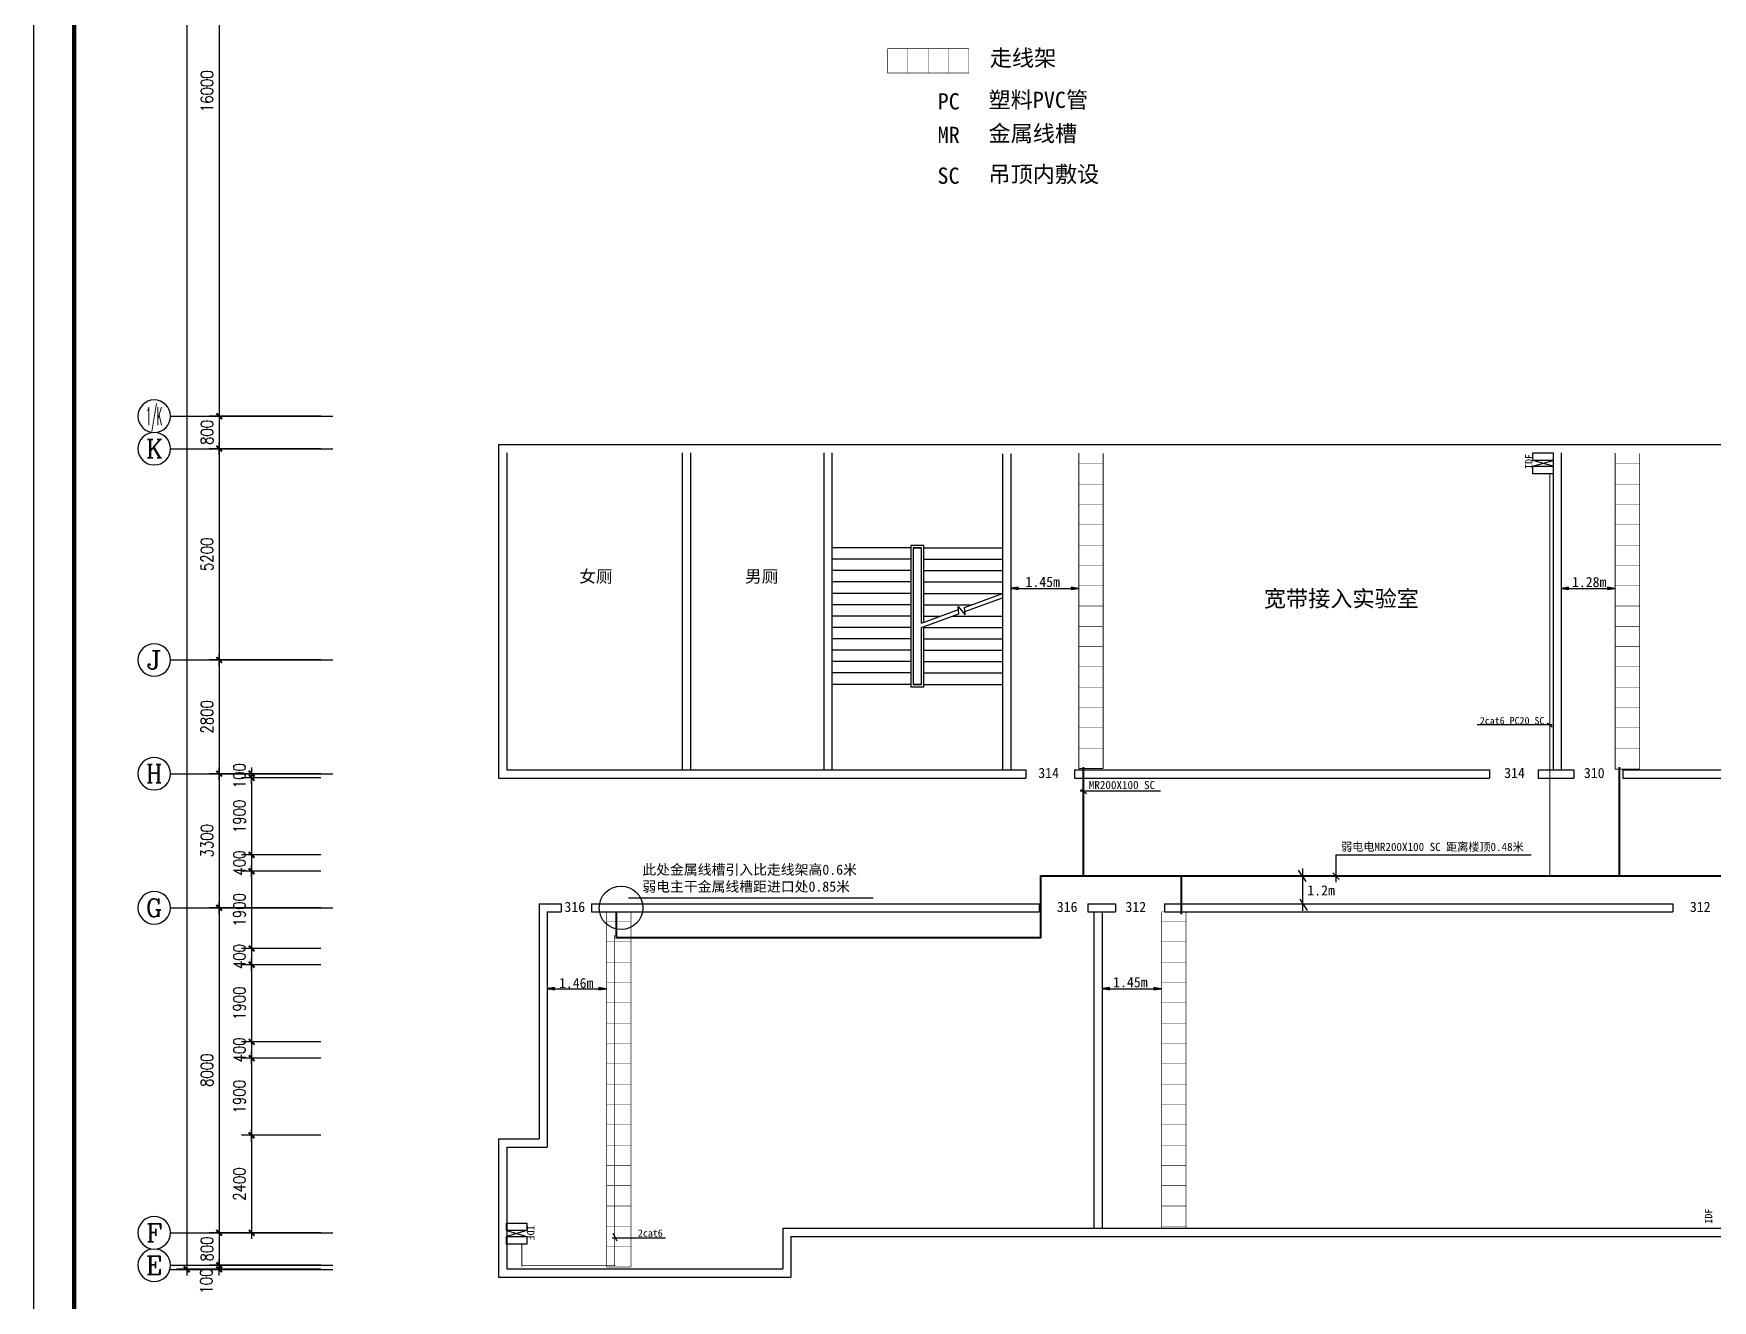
# Model space of a CAD drawing. Extents: x 582436 to 3945069, y 94128 to 248738.
# Drawn here: x 3860969 to 3902314, y 168515 to 199699 of the extents above; entities that cross this region are included whole.
import ezdxf
from ezdxf.enums import TextEntityAlignment as Align

# ---------------------------------------------------------------- set-up
doc = ezdxf.new("R2010")
doc.units = 0
doc.header["$LTSCALE"] = 1000
doc.header["$MEASUREMENT"] = 0
doc.layers.get('0').update_dxf_attribs({"linetype": 'CONTINUOUS'})
doc.layers.get('Defpoints').update_dxf_attribs({"linetype": 'CONTINUOUS'})
for name, color, linetype in [('AXIS', 3, 'CONTINUOUS'), ('AXIS_TEXT', 7, 'CONTINUOUS'), ('DET4', 4, 'CONTINUOUS'), ('PUB_TITLE', 4, 'CONTINUOUS'), ('STAIR', 40, 'CONTINUOUS'), ('xxg', 6, 'CONTINUOUS'), ('文字', 40, 'CONTINUOUS')]:
    doc.layers.add(name, color=color, linetype=linetype)
doc.styles.add('-宋体', font='simsun.ttc', dxfattribs={"width": 0.8})
doc.styles.add('_HZTXT', font='txt.shx', dxfattribs={"width": 0.8, "bigfont": 'AllInOneBig.shx'})
doc.styles.add('COMPLEX', font='COMPLEX', dxfattribs={"bigfont": 'AllInOneBig.shx'})
doc.styles.add('DIM_FONT', font='SIMPLEX.shx', dxfattribs={"width": 0.8, "bigfont": 'AllInOneBig.shx'})
doc.dimstyles.new('AXIS', dxfattribs={"dimtxt": 300, "dimasz": 1, "dimexe": 250, "dimexo": 300, "dimgap": 150, "dimtad": 1, "dimdec": 0, "dimzin": 0, "dimdsep": 46, "dimtxsty": 'DIM_FONT', "dimblk": '_DIMX', "dimcen": 0.09, "dimse1": 1, "dimse2": 1, "dimclrt": 7, "dimadec": 0, "dimazin": 0, "dimtfac": 1, "dimtdec": 0, "dimtix": 1, "dimtmove": 2, "dimatfit": 3, "dimldrblk": '_DIMX', "dimfxl": 1, "dimtolj": 1, "dimtzin": 0, "dimarcsym": 0})
doc.dimstyles.new('dima', dxfattribs={"dimtxt": 300, "dimasz": 1, "dimexe": 250, "dimexo": 300, "dimgap": 150, "dimtad": 1, "dimdec": 0, "dimdsep": 46, "dimtxsty": 'DIM_FONT', "dimblk": '_DIMX', "dimblk1": '_DIMX', "dimblk2": '_DIMX', "dimcen": 1.25, "dimdle": 2, "dimse1": 1, "dimclrt": 7, "dimadec": 1, "dimazin": 0, "dimtfac": 1, "dimtdec": 0, "dimtix": 1, "dimtmove": 2, "dimatfit": 3, "dimldrblk": '_DIMX', "dimfxl": 1, "dimtolj": 1, "dimtzin": 0, "dimarcsym": 0})
doc.dimstyles.new('dimb', dxfattribs={"dimtxt": 300, "dimasz": 1, "dimexe": 250, "dimexo": 300, "dimgap": 150, "dimtad": 1, "dimdec": 0, "dimdsep": 46, "dimtxsty": 'DIM_FONT', "dimblk": '_DIMX', "dimblk1": '_DIMX', "dimblk2": '_DIMX', "dimcen": 1.25, "dimdle": 2, "dimse1": 1, "dimse2": 1, "dimclrt": 7, "dimadec": 1, "dimazin": 0, "dimtfac": 1, "dimtdec": 0, "dimtix": 1, "dimtmove": 2, "dimatfit": 3, "dimldrblk": '_DIMX', "dimfxl": 1, "dimtolj": 1, "dimtzin": 0, "dimarcsym": 0})

# ---------------------------------------------------------------- blocks, each defined once
blk = doc.blocks.new('_axiso')
blk.add_circle((0, 0), 0.5)
at = {"layer": 'AXIS_TEXT', "style": 'COMPLEX', "width": 1.041667}
blk.add_attdef('A', text='', height=0.56, dxfattribs=at).set_placement((-0.25, -0.28), (0.25, -0.28), align=Align.FIT)
blk = doc.blocks.new('_DIMX')
blk.add_line((-150, 0), (150, 0))
at = {"const_width": 50}
blk.add_lwpolyline([(-70, -70), (70, 70)], dxfattribs=at)
blk = doc.blocks.new('*D67')
at = {"layer": 'AXIS', "color": 0, "lineweight": -2}
for p, q in [((3868039, 206280), (3865289, 206280)), ((3865539, 206279), (3865539, 190281)), ((3868039, 190280), (3865289, 190280))]:
    blk.add_line(p, q, dxfattribs=at)
at = {"layer": 'Defpoints', "color": 0}
for p in [(3868339, 206280), (3865539, 190280), (3868339, 190280)]:
    blk.add_point(p, dxfattribs=at)
at = {"layer": 'AXIS', "color": 0, "lineweight": -2}
for p, rotation in [((3865539, 206280), 90), ((3865539, 190280), 270)]:
    blk.add_blockref('_DIMX', p, dxfattribs=dict(at, rotation=rotation))
at = {"layer": 'AXIS', "color": 7, "insert": (3865239, 198280), "char_height": 300, "attachment_point": 5, "rotation": 90, "style": '_HZTXT'}
blk.add_mtext('\\A1;16000', dxfattribs=at)
blk = doc.blocks.new('*D68')
at = {"layer": 'AXIS', "color": 0, "lineweight": -2}
for p, q in [((3868039, 189480), (3865289, 189480)), ((3865539, 189479), (3865539, 184281)), ((3868039, 184280), (3865289, 184280))]:
    blk.add_line(p, q, dxfattribs=at)
at = {"layer": 'Defpoints', "color": 0}
for p in [(3868339, 189480), (3865539, 184280), (3868339, 184280)]:
    blk.add_point(p, dxfattribs=at)
at = {"layer": 'AXIS', "color": 0, "lineweight": -2}
for p, rotation in [((3865539, 189480), 90), ((3865539, 184280), 270)]:
    blk.add_blockref('_DIMX', p, dxfattribs=dict(at, rotation=rotation))
at = {"layer": 'AXIS', "color": 7, "insert": (3865239, 186880), "char_height": 300, "attachment_point": 5, "rotation": 90, "style": '_HZTXT'}
blk.add_mtext('\\A1;5200', dxfattribs=at)
blk = doc.blocks.new('*D69')
at = {"layer": 'AXIS', "color": 0, "lineweight": -2}
for p, q in [((3868039, 184280), (3865289, 184280)), ((3865539, 184279), (3865539, 181481)), ((3868039, 181480), (3865289, 181480))]:
    blk.add_line(p, q, dxfattribs=at)
at = {"layer": 'Defpoints', "color": 0}
for p in [(3868339, 184280), (3865539, 181480), (3868339, 181480)]:
    blk.add_point(p, dxfattribs=at)
at = {"layer": 'AXIS', "color": 0, "lineweight": -2}
for p, rotation in [((3865539, 184280), 90), ((3865539, 181480), 270)]:
    blk.add_blockref('_DIMX', p, dxfattribs=dict(at, rotation=rotation))
at = {"layer": 'AXIS', "color": 7, "insert": (3865239, 182880), "char_height": 300, "attachment_point": 5, "rotation": 90, "style": '_HZTXT'}
blk.add_mtext('\\A1;2800', dxfattribs=at)
blk = doc.blocks.new('*D70')
at = {"layer": 'AXIS', "color": 0, "lineweight": -2}
for p, q in [((3868039, 181480), (3865289, 181480)), ((3865539, 181479), (3865539, 178181)), ((3868039, 178180), (3865289, 178180))]:
    blk.add_line(p, q, dxfattribs=at)
at = {"layer": 'Defpoints', "color": 0}
for p in [(3868339, 181480), (3865539, 178180), (3868339, 178180)]:
    blk.add_point(p, dxfattribs=at)
at = {"layer": 'AXIS', "color": 0, "lineweight": -2}
for p, rotation in [((3865539, 181480), 90), ((3865539, 178180), 270)]:
    blk.add_blockref('_DIMX', p, dxfattribs=dict(at, rotation=rotation))
at = {"layer": 'AXIS', "color": 7, "insert": (3865239, 179830), "char_height": 300, "attachment_point": 5, "rotation": 90, "style": '_HZTXT'}
blk.add_mtext('\\A1;3300', dxfattribs=at)
blk = doc.blocks.new('*D71')
at = {"layer": 'AXIS', "color": 0, "lineweight": -2}
for p, q in [((3868039, 178180), (3865289, 178180)), ((3865539, 178179), (3865539, 170181)), ((3868039, 170180), (3865289, 170180))]:
    blk.add_line(p, q, dxfattribs=at)
at = {"layer": 'Defpoints', "color": 0}
for p in [(3868339, 178180), (3865539, 170180), (3868339, 170180)]:
    blk.add_point(p, dxfattribs=at)
at = {"layer": 'AXIS', "color": 0, "lineweight": -2}
for p, rotation in [((3865539, 178180), 90), ((3865539, 170180), 270)]:
    blk.add_blockref('_DIMX', p, dxfattribs=dict(at, rotation=rotation))
at = {"layer": 'AXIS', "color": 7, "insert": (3865239, 174180), "char_height": 300, "attachment_point": 5, "rotation": 90, "style": '_HZTXT'}
blk.add_mtext('\\A1;8000', dxfattribs=at)
blk = doc.blocks.new('*D72')
at = {"layer": 'AXIS', "color": 0, "lineweight": -2}
for p, q in [((3868039, 170180), (3865289, 170180)), ((3865539, 170181), (3865539, 170182)), ((3865539, 170180), (3865539, 169380)), ((3868039, 169380), (3865289, 169380)), ((3865539, 169379), (3865539, 169378))]:
    blk.add_line(p, q, dxfattribs=at)
at = {"layer": 'Defpoints', "color": 0}
for p in [(3868339, 170180), (3865539, 169380), (3868339, 169380)]:
    blk.add_point(p, dxfattribs=at)
at = {"layer": 'AXIS', "color": 0, "lineweight": -2}
for p, rotation in [((3865539, 170180), 270), ((3865539, 169380), 90)]:
    blk.add_blockref('_DIMX', p, dxfattribs=dict(at, rotation=rotation))
at = {"layer": 'AXIS', "color": 7, "insert": (3865239, 169780), "char_height": 300, "attachment_point": 5, "rotation": 90, "style": '_HZTXT'}
blk.add_mtext('\\A1;800', dxfattribs=at)
blk = doc.blocks.new('*D73')
at = {"layer": 'AXIS', "color": 0, "lineweight": -2}
for p, q in [((3868039, 233680), (3864489, 233680)), ((3864739, 233679), (3864739, 169281)), ((3868039, 169280), (3864489, 169280))]:
    blk.add_line(p, q, dxfattribs=at)
at = {"layer": 'Defpoints', "color": 0}
for p in [(3868339, 233680), (3864739, 169280), (3868339, 169280)]:
    blk.add_point(p, dxfattribs=at)
at = {"layer": 'AXIS', "color": 0, "lineweight": -2}
for p, rotation in [((3864739, 233680), 90), ((3864739, 169280), 270)]:
    blk.add_blockref('_DIMX', p, dxfattribs=dict(at, rotation=rotation))
at = {"layer": 'AXIS', "color": 7, "insert": (3864439, 201480), "char_height": 300, "attachment_point": 5, "rotation": 90, "style": '_HZTXT'}
blk.add_mtext('\\A1;64400', dxfattribs=at)
blk = doc.blocks.new('*D105')
at = {"layer": 'AXIS', "color": 0, "lineweight": -2}
for p, q in [((3868039, 169380), (3865289, 169380)), ((3868039, 169280), (3865289, 169280)), ((3865539, 169381), (3865539, 169382)), ((3865539, 169280), (3865539, 169380)), ((3865539, 169279), (3865539, 169278))]:
    blk.add_line(p, q, dxfattribs=at)
at = {"layer": 'Defpoints', "color": 0}
for p in [(3865539, 169380), (3868339, 169380), (3868339, 169280)]:
    blk.add_point(p, dxfattribs=at)
at = {"layer": 'AXIS', "color": 0, "lineweight": -2}
for p, rotation in [((3865539, 169380), 270), ((3865539, 169280), 90)]:
    blk.add_blockref('_DIMX', p, dxfattribs=dict(at, rotation=rotation))
at = {"layer": 'AXIS', "color": 7, "insert": (3865223, 168990), "char_height": 300, "attachment_point": 5, "rotation": 90, "style": '_HZTXT'}
blk.add_mtext('\\A1;100', dxfattribs=at)
blk = doc.blocks.new('*D108')
at = {"layer": 'AXIS', "color": 0, "lineweight": -2}
for p, q in [((3868039, 190280), (3865289, 190280)), ((3865539, 190281), (3865539, 190282)), ((3865539, 190280), (3865539, 189480)), ((3868039, 189480), (3865289, 189480)), ((3865539, 189479), (3865539, 189478))]:
    blk.add_line(p, q, dxfattribs=at)
at = {"layer": 'Defpoints', "color": 0}
for p in [(3868339, 190280), (3865539, 189480), (3868339, 189480)]:
    blk.add_point(p, dxfattribs=at)
at = {"layer": 'AXIS', "color": 0, "lineweight": -2}
for p, rotation in [((3865539, 190280), 270), ((3865539, 189480), 90)]:
    blk.add_blockref('_DIMX', p, dxfattribs=dict(at, rotation=rotation))
at = {"layer": 'AXIS', "color": 7, "insert": (3865239, 189880), "char_height": 300, "attachment_point": 5, "rotation": 90, "style": '_HZTXT'}
blk.add_mtext('\\A1;800', dxfattribs=at)
blk = doc.blocks.new('*D253')
at = {"layer": 'AXIS', "color": 0, "lineweight": -2}
for p, q in [((3868039, 181480), (3866089, 181480)), ((3868039, 181380), (3866089, 181380)), ((3866339, 181481), (3866339, 181482)), ((3866339, 181480), (3866339, 181380)), ((3866339, 181379), (3866339, 181378))]:
    blk.add_line(p, q, dxfattribs=at)
at = {"layer": 'Defpoints', "color": 0}
for p in [(3866339, 181380), (3868339, 181480), (3868339, 181380)]:
    blk.add_point(p, dxfattribs=at)
at = {"layer": 'AXIS', "color": 0, "lineweight": -2}
for p, rotation in [((3866339, 181480), 270), ((3866339, 181380), 90)]:
    blk.add_blockref('_DIMX', p, dxfattribs=dict(at, rotation=rotation))
at = {"layer": 'AXIS', "color": 7, "insert": (3866039, 181430), "char_height": 300, "attachment_point": 5, "rotation": 90, "style": '_HZTXT'}
blk.add_mtext('\\A1;100', dxfattribs=at)
blk = doc.blocks.new('*D254')
at = {"layer": 'AXIS', "color": 0, "lineweight": -2}
for p, q in [((3868039, 181380), (3866089, 181380)), ((3866339, 181379), (3866339, 179480)), ((3868039, 179479), (3866089, 179479))]:
    blk.add_line(p, q, dxfattribs=at)
at = {"layer": 'Defpoints', "color": 0}
for p in [(3868339, 181380), (3866339, 179479), (3868339, 179479)]:
    blk.add_point(p, dxfattribs=at)
at = {"layer": 'AXIS', "color": 0, "lineweight": -2}
for p, rotation in [((3866339, 181380), 90), ((3866339, 179479), 270)]:
    blk.add_blockref('_DIMX', p, dxfattribs=dict(at, rotation=rotation))
at = {"layer": 'AXIS', "color": 7, "insert": (3866039, 180429), "char_height": 300, "attachment_point": 5, "rotation": 90, "style": '_HZTXT'}
blk.add_mtext('\\A1;1900', dxfattribs=at)
blk = doc.blocks.new('*D255')
at = {"layer": 'AXIS', "color": 0, "lineweight": -2}
for p, q in [((3868039, 179479), (3866089, 179479)), ((3866339, 179480), (3866339, 179481)), ((3866339, 179479), (3866339, 179079)), ((3868039, 179079), (3866089, 179079)), ((3866339, 179078), (3866339, 179077))]:
    blk.add_line(p, q, dxfattribs=at)
at = {"layer": 'Defpoints', "color": 0}
for p in [(3868339, 179479), (3866339, 179079), (3868339, 179079)]:
    blk.add_point(p, dxfattribs=at)
at = {"layer": 'AXIS', "color": 0, "lineweight": -2}
for p, rotation in [((3866339, 179479), 270), ((3866339, 179079), 90)]:
    blk.add_blockref('_DIMX', p, dxfattribs=dict(at, rotation=rotation))
at = {"layer": 'AXIS', "color": 7, "insert": (3866039, 179279), "char_height": 300, "attachment_point": 5, "rotation": 90, "style": '_HZTXT'}
blk.add_mtext('\\A1;400', dxfattribs=at)
blk = doc.blocks.new('*D256')
at = {"layer": 'AXIS', "color": 0, "lineweight": -2}
for p, q in [((3868039, 179079), (3866089, 179079)), ((3866339, 179078), (3866339, 177180)), ((3868039, 177179), (3866089, 177179))]:
    blk.add_line(p, q, dxfattribs=at)
at = {"layer": 'Defpoints', "color": 0}
for p in [(3868339, 179079), (3866339, 177179), (3868339, 177179)]:
    blk.add_point(p, dxfattribs=at)
at = {"layer": 'AXIS', "color": 0, "lineweight": -2}
for p, rotation in [((3866339, 179079), 90), ((3866339, 177179), 270)]:
    blk.add_blockref('_DIMX', p, dxfattribs=dict(at, rotation=rotation))
at = {"layer": 'AXIS', "color": 7, "insert": (3866039, 178129), "char_height": 300, "attachment_point": 5, "rotation": 90, "style": '_HZTXT'}
blk.add_mtext('\\A1;1900', dxfattribs=at)
blk = doc.blocks.new('*D257')
at = {"layer": 'AXIS', "color": 0, "lineweight": -2}
for p, q in [((3868039, 177179), (3866089, 177179)), ((3866339, 177180), (3866339, 177181)), ((3866339, 177179), (3866339, 176779)), ((3868039, 176779), (3866089, 176779)), ((3866339, 176778), (3866339, 176777))]:
    blk.add_line(p, q, dxfattribs=at)
at = {"layer": 'Defpoints', "color": 0}
for p in [(3868339, 177179), (3866339, 176779), (3868339, 176779)]:
    blk.add_point(p, dxfattribs=at)
at = {"layer": 'AXIS', "color": 0, "lineweight": -2}
for p, rotation in [((3866339, 177179), 270), ((3866339, 176779), 90)]:
    blk.add_blockref('_DIMX', p, dxfattribs=dict(at, rotation=rotation))
at = {"layer": 'AXIS', "color": 7, "insert": (3866039, 176979), "char_height": 300, "attachment_point": 5, "rotation": 90, "style": '_HZTXT'}
blk.add_mtext('\\A1;400', dxfattribs=at)
blk = doc.blocks.new('*D258')
at = {"layer": 'AXIS', "color": 0, "lineweight": -2}
for p, q in [((3868039, 174479), (3866089, 174479)), ((3866339, 174478), (3866339, 172580)), ((3868039, 172579), (3866089, 172579))]:
    blk.add_line(p, q, dxfattribs=at)
at = {"layer": 'Defpoints', "color": 0}
for p in [(3868339, 174479), (3866339, 172579), (3868339, 172579)]:
    blk.add_point(p, dxfattribs=at)
at = {"layer": 'AXIS', "color": 0, "lineweight": -2}
for p, rotation in [((3866339, 174479), 90), ((3866339, 172579), 270)]:
    blk.add_blockref('_DIMX', p, dxfattribs=dict(at, rotation=rotation))
at = {"layer": 'AXIS', "color": 7, "insert": (3866039, 173529), "char_height": 300, "attachment_point": 5, "rotation": 90, "style": '_HZTXT'}
blk.add_mtext('\\A1;1900', dxfattribs=at)
blk = doc.blocks.new('*D259')
at = {"layer": 'AXIS', "color": 0, "lineweight": -2}
for p, q in [((3868039, 172579), (3866089, 172579)), ((3866339, 172578), (3866339, 170181)), ((3868039, 170180), (3866089, 170180))]:
    blk.add_line(p, q, dxfattribs=at)
at = {"layer": 'Defpoints', "color": 0}
for p in [(3868339, 172579), (3866339, 170180), (3868339, 170180)]:
    blk.add_point(p, dxfattribs=at)
at = {"layer": 'AXIS', "color": 0, "lineweight": -2}
for p, rotation in [((3866339, 172579), 90), ((3866339, 170180), 270)]:
    blk.add_blockref('_DIMX', p, dxfattribs=dict(at, rotation=rotation))
at = {"layer": 'AXIS', "color": 7, "insert": (3866039, 171379), "char_height": 300, "attachment_point": 5, "rotation": 90, "style": '_HZTXT'}
blk.add_mtext('\\A1;2400', dxfattribs=at)
blk = doc.blocks.new('*D263')
at = {"layer": 'AXIS', "color": 0, "lineweight": -2}
for p, q in [((3868039, 176779), (3866089, 176779)), ((3866339, 176778), (3866339, 174880)), ((3868039, 174879), (3866089, 174879))]:
    blk.add_line(p, q, dxfattribs=at)
at = {"layer": 'Defpoints', "color": 0}
for p in [(3868339, 176779), (3866339, 174879), (3868339, 174879)]:
    blk.add_point(p, dxfattribs=at)
at = {"layer": 'AXIS', "color": 0, "lineweight": -2}
for p, rotation in [((3866339, 176779), 90), ((3866339, 174879), 270)]:
    blk.add_blockref('_DIMX', p, dxfattribs=dict(at, rotation=rotation))
at = {"layer": 'AXIS', "color": 7, "insert": (3866039, 175829), "char_height": 300, "attachment_point": 5, "rotation": 90, "style": '_HZTXT'}
blk.add_mtext('\\A1;1900', dxfattribs=at)
blk = doc.blocks.new('*D264')
at = {"layer": 'AXIS', "color": 0, "lineweight": -2}
for p, q in [((3868039, 174879), (3866089, 174879)), ((3868039, 174479), (3866089, 174479)), ((3866339, 174880), (3866339, 174881)), ((3866339, 174879), (3866339, 174479)), ((3866339, 174478), (3866339, 174477))]:
    blk.add_line(p, q, dxfattribs=at)
at = {"layer": 'Defpoints', "color": 0}
for p in [(3866339, 174479), (3868339, 174879), (3868339, 174479)]:
    blk.add_point(p, dxfattribs=at)
at = {"layer": 'AXIS', "color": 0, "lineweight": -2}
for p, rotation in [((3866339, 174879), 270), ((3866339, 174479), 90)]:
    blk.add_blockref('_DIMX', p, dxfattribs=dict(at, rotation=rotation))
at = {"layer": 'AXIS', "color": 7, "insert": (3866039, 174679), "char_height": 300, "attachment_point": 5, "rotation": 90, "style": '_HZTXT'}
blk.add_mtext('\\A1;400', dxfattribs=at)

msp = doc.modelspace()

# ---------------------------------------------------------------- hatches: boundary and pattern name
at = {"layer": 'DET4'}
for points in [[(3885040.8, 186043.7), (3885218.9, 186015.5), (3885218.8, 186070.9)], [(3886699.4, 186042.4), (3886521.3, 186070.6), (3886521.4, 186015.2)], [(3898593.7, 186042.5), (3898771.7, 186014.3), (3898771.6, 186069.7)], [(3899909.6, 186042.4), (3899731.6, 186070.6), (3899731.7, 186015.2)], [(3873619.3, 176188.5), (3873797.3, 176160.2), (3873797.2, 176215.7)], [(3875068, 176187.1), (3874889.9, 176215.4), (3874890, 176160)], [(3887290.8, 176188.5), (3887468.8, 176160.2), (3887468.7, 176215.7)], [(3888739.5, 176187.1), (3888561.4, 176215.4), (3888561.5, 176160)]]:
    msp.add_hatch(color=0, dxfattribs=at).paths.add_polyline_path(points)

# ---------------------------------------------------------------- linework, layer by layer
at = {"layer": 'AXIS', "color": 0}
for p, q in [((3864339.4, 190279.5), (3868339.4, 190279.5)), ((3864339.4, 189479.5), (3868339.4, 189479.5)), ((3864339.4, 184279.5), (3868339.4, 184279.5)), ((3864339.4, 181479.5), (3868339.4, 181479.5)), ((3864339.4, 178179.5), (3868339.4, 178179.5)), ((3864339.4, 170179.5), (3868339.4, 170179.5)), ((3864339.4, 169379.5), (3868339.4, 169379.5)), ((3864339.4, 169279.5), (3868339.4, 169279.5))]:
    msp.add_line(p, q, dxfattribs=at)
at = {"layer": 'DET4', "color": 0}
for p, q in [((3897892.4, 189046.5), (3898391.1, 189193.5)), ((3898391.1, 189046.5), (3897892.4, 189193.5)), ((3885054.5, 186042.2), (3886578.6, 186042.2)), ((3898660.9, 186042.2), (3899853.8, 186042.2)), ((3898365.7, 182683), (3896519, 182683)), ((3898248, 182728.9), (3898364.7, 182633.9)), ((3886739.5, 181059.3), (3888724.1, 181059.3)), ((3886763.3, 181092.3), (3886896.4, 180993.8)), ((3893043.1, 179480.2), (3893043.1, 178813.9)), ((3893043.2, 179479.1), (3897847.4, 179479.1)), ((3892114.3, 179105.9), (3892299.8, 178823.5)), ((3892219.6, 179143.7), (3892219.6, 178100.7)), ((3892963.3, 179036.3), (3893122.8, 178871.9)), ((3875619.2, 178423.8), (3881647.7, 178423.8)), ((3892149.6, 178393.9), (3892335.1, 178111.5)), ((3873632.9, 176186.9), (3875044.1, 176186.9)), ((3887304.4, 176186.9), (3888715.6, 176186.9)), ((3873112.7, 170231.4), (3872614, 170084.4)), ((3872614, 170231.4), (3873112.7, 170084.4)), ((3875220.8, 170058.4), (3876528.3, 170058.4)), ((3875231.3, 170166.8), (3875335.4, 169984.9))]:
    msp.add_line(p, q, dxfattribs=at)
for points, const_width in [([(3882001.9, 198720.9), (3882001.9, 199328.3)], 10), ([(3882501.9, 198720.9), (3882501.9, 199327.6)], 10), ([(3883001.9, 198720.9), (3883001.9, 199327.6)], 10), ([(3883501.9, 198720.9), (3883501.9, 199327.6)], 10), ([(3884001.9, 198720.9), (3884001.9, 199328.3)], 10), ([(3886702.4, 189107.7), (3887309.1, 189107.7)], 10), ([(3899912.7, 189107.7), (3900519.3, 189107.7)], 10), ([(3886702.4, 188607.7), (3887309.1, 188607.7)], 10), ([(3898308.7, 178961.2), (3898308.7, 188864.1)], 20), ([(3899912.7, 188607.7), (3900519.3, 188607.7)], 10), ([(3886702.4, 188107.7), (3887309.1, 188107.7)], 10), ([(3899912.7, 188107.7), (3900519.3, 188107.7)], 10), ([(3886702.4, 187607.7), (3887309.1, 187607.7)], 10), ([(3899912.7, 187607.7), (3900519.3, 187607.7)], 10), ([(3886702.4, 187107.7), (3887309.1, 187107.7)], 10), ([(3899912.7, 187107.7), (3900519.3, 187107.7)], 10), ([(3886702.4, 186607.7), (3887309.1, 186607.7)], 10), ([(3899912.7, 186607.7), (3900519.3, 186607.7)], 10), ([(3886702.4, 186107.7), (3887309.1, 186107.7)], 10), ([(3899912.7, 186107.7), (3900519.3, 186107.7)], 10), ([(3886702.4, 185607.7), (3887309.1, 185607.7)], 10), ([(3899912.7, 185607.7), (3900519.3, 185607.7)], 10), ([(3886702.4, 185107.7), (3887309.1, 185107.7)], 10), ([(3899912.7, 185107.7), (3900519.3, 185107.7)], 10), ([(3886702.4, 184607.7), (3887309.1, 184607.7)], 10), ([(3899912.7, 184607.7), (3900519.3, 184607.7)], 10), ([(3886702.4, 184107.7), (3887309.1, 184107.7)], 10), ([(3899912.7, 184107.7), (3900519.3, 184107.7)], 10), ([(3886702.4, 183607.7), (3887309.1, 183607.7)], 10), ([(3899912.7, 183607.7), (3900519.3, 183607.7)], 10), ([(3886702.4, 183107.7), (3887309.1, 183107.7)], 10), ([(3899912.7, 183107.7), (3900519.3, 183107.7)], 10), ([(3886702.4, 182607.7), (3887309.1, 182607.7)], 10), ([(3899912.7, 182607.7), (3900519.3, 182607.7)], 10), ([(3886702.4, 182107.7), (3887309.1, 182107.7)], 10), ([(3899912.7, 182107.7), (3900519.3, 182107.7)], 10), ([(3886702.4, 181607.7), (3887309.1, 181607.7)], 20), ([(3886820.5, 181642.9), (3886820.5, 178979.2)], 50), ([(3899912.7, 181591.8), (3900519.3, 181591.8)], 20), ([(3900022.9, 181642.9), (3900022.9, 178979.2)], 50), ([(3885767.2, 178982), (3885767.2, 177427.1)], 50), ([(3885767.2, 178961.2), (3927658.9, 178961.2)], 50), ([(3889237.8, 178971.8), (3889237.8, 178022.1)], 50), ([(3875072.8, 177839), (3875679.5, 177839)], 10), ([(3875321.8, 178077.1), (3875321.8, 177421.1)], 50), ([(3888741.9, 178076.6), (3889361.3, 178076.6)], 10), ([(3888744.3, 177839), (3889351, 177839)], 10), ([(3875281.4, 169358.9), (3875281.4, 177510.8)], 20), ([(3875300.1, 177445.1), (3885767.2, 177445.1)], 50), ([(3875072.8, 177339), (3875679.5, 177339)], 10), ([(3888744.3, 177339), (3889351, 177339)], 10), ([(3875072.8, 176839), (3875679.5, 176839)], 10), ([(3888744.3, 176839), (3889351, 176839)], 10), ([(3875072.8, 176339), (3875679.5, 176339)], 10), ([(3888744.3, 176339), (3889351, 176339)], 10), ([(3875072.8, 175839), (3875679.5, 175839)], 10), ([(3888744.3, 175839), (3889351, 175839)], 10), ([(3875072.8, 175339), (3875679.5, 175339)], 10), ([(3888744.3, 175339), (3889351, 175339)], 10), ([(3875072.8, 174839), (3875679.5, 174839)], 10), ([(3888744.3, 174839), (3889351, 174839)], 10), ([(3875072.8, 174339), (3875679.5, 174339)], 10), ([(3888744.3, 174339), (3889351, 174339)], 10), ([(3875072.8, 173839), (3875679.5, 173839)], 10), ([(3888744.3, 173839), (3889351, 173839)], 10), ([(3875072.8, 173339), (3875679.5, 173339)], 10), ([(3888744.3, 173339), (3889351, 173339)], 10), ([(3875072.8, 172839), (3875679.5, 172839)], 10), ([(3888744.3, 172839), (3889351, 172839)], 10), ([(3875072.8, 172339), (3875679.5, 172339)], 10), ([(3888744.3, 172339), (3889351, 172339)], 10), ([(3875072.8, 171839), (3875679.5, 171839)], 10), ([(3888744.3, 171839), (3889351, 171839)], 10), ([(3875072.8, 171339), (3875679.5, 171339)], 10), ([(3888744.3, 171339), (3889351, 171339)], 10), ([(3875072.8, 170839), (3875679.5, 170839)], 10), ([(3888744.3, 170839), (3889351, 170839)], 10), ([(3875072.8, 170339), (3875679.5, 170339)], 10), ([(3888744.3, 170339), (3889351, 170339)], 10), ([(3872993.2, 169351.4), (3872993.2, 169902)], 20), ([(3875072.8, 169839), (3875679.5, 169839)], 10), ([(3875298.6, 169370.9), (3872998.3, 169370.9)], 20), ([(3875072.8, 169339), (3875679.5, 169339)], 20)]:
    msp.add_lwpolyline(points, dxfattribs=dict(at, const_width=const_width))
for points in [[(3897892.4, 189193.5), (3897892.4, 189375.9), (3898391.1, 189375.9), (3898391.1, 189193.5)], [(3897892.4, 188864.1), (3897892.4, 189046.5), (3898391.1, 189046.5), (3898391.1, 188864.1)], [(3885040.8, 186043.7), (3885218.9, 186015.5), (3885218.8, 186070.9)], [(3886699.4, 186042.4), (3886521.3, 186070.6), (3886521.4, 186015.2)], [(3898593.7, 186042.5), (3898771.7, 186014.3), (3898771.6, 186069.7)], [(3899909.6, 186042.4), (3899731.6, 186070.6), (3899731.7, 186015.2)], [(3873619.3, 176188.5), (3873797.3, 176160.2), (3873797.2, 176215.7)], [(3875068, 176187.1), (3874889.9, 176215.4), (3874890, 176160)], [(3887290.8, 176188.5), (3887468.8, 176160.2), (3887468.7, 176215.7)], [(3888739.5, 176187.1), (3888561.4, 176215.4), (3888561.5, 176160)], [(3873112.7, 170413.8), (3873112.7, 170231.4), (3872614, 170231.4), (3872614, 170413.8)], [(3873112.7, 170084.4), (3873112.7, 169902), (3872614, 169902), (3872614, 170084.4)]]:
    msp.add_lwpolyline(points, close=True, dxfattribs=at)
msp.add_circle((3875437, 178178.4), 536.8, dxfattribs=at)
at = {"layer": 'PUB_TITLE'}
msp.add_lwpolyline([(3945068.6, 140096), (3945068.6, 248738.4), (3860968.6, 248738.4), (3860968.6, 140096), (3945068.6, 140096), (3945068.6, 142711.9)], dxfattribs=at)
at = {"layer": 'PUB_TITLE', "const_width": 100}
msp.add_lwpolyline([(3940320.9, 141090.2), (3924010.9, 141168.8), (3944068.6, 141168.8), (3944068.6, 246238.4), (3861968.6, 246238.4), (3861968.6, 141096), (3944068.6, 141096), (3944068.6, 147358.2)], dxfattribs=at)
at = {"layer": 'STAIR'}
for p, q in [((3882572.6, 187039.5), (3880632.6, 187039.5)), ((3882892.6, 187099.5), (3882572.6, 187099.5)), ((3882572.6, 187099.5), (3882572.6, 183619.5)), ((3882632.6, 187039.5), (3882832.6, 187039.5)), ((3882832.6, 187039.5), (3882632.6, 187039.5)), ((3882632.6, 187039.5), (3882632.6, 183679.5)), ((3882632.6, 187039.5), (3882632.6, 183679.5)), ((3882832.6, 185188.8), (3882832.6, 187039.5)), ((3882832.6, 185188.8), (3882832.6, 187039.5)), ((3882892.6, 185210.6), (3882892.6, 187099.5)), ((3882892.6, 187039.5), (3884832.6, 187039.5)), ((3882572.6, 186759.5), (3880632.6, 186759.5)), ((3882572.6, 186479.5), (3880632.6, 186479.5)), ((3882892.6, 186759.5), (3884832.6, 186759.5)), ((3882892.6, 186479.5), (3884832.6, 186479.5)), ((3882572.6, 186199.5), (3880632.6, 186199.5)), ((3882892.6, 186199.5), (3884832.6, 186199.5)), ((3882572.6, 185919.5), (3880632.6, 185919.5)), ((3882892.6, 185919.5), (3884832.6, 185919.5)), ((3883893.7, 185575), (3884832.6, 185916.8)), ((3883902.8, 185471.9), (3884832.6, 185810.3)), ((3882572.6, 185639.5), (3880632.6, 185639.5)), ((3882572.6, 185359.5), (3880632.6, 185359.5)), ((3882832.6, 185188.8), (3883743.7, 185520.4)), ((3882832.6, 185082.3), (3883752.7, 185417.3)), ((3882892.6, 185639.5), (3884071, 185639.5)), ((3882892.6, 185359.5), (3883301.8, 185359.5)), ((3883594.1, 185359.5), (3884832.6, 185359.5)), ((3883752.7, 185417.3), (3883737.1, 185595)), ((3883737.1, 185595), (3883910, 185389)), ((3883910, 185389), (3883893.7, 185575)), ((3882572.6, 185079.5), (3880632.6, 185079.5)), ((3882832.6, 183679.5), (3882832.6, 185082.3)), ((3882832.6, 183679.5), (3882832.6, 185082.3)), ((3882892.6, 183619.5), (3882892.6, 185104.2)), ((3882892.6, 185079.5), (3884832.6, 185079.5)), ((3882572.6, 184799.5), (3880632.6, 184799.5)), ((3882572.6, 184519.5), (3880632.6, 184519.5)), ((3882892.6, 184799.5), (3884832.6, 184799.5)), ((3882892.6, 184519.5), (3884832.6, 184519.5)), ((3882572.6, 184239.5), (3880632.6, 184239.5)), ((3882892.6, 184239.5), (3884832.6, 184239.5)), ((3882572.6, 183959.5), (3880632.6, 183959.5)), ((3882572.6, 183679.5), (3880632.6, 183679.5)), ((3882572.6, 183619.5), (3882892.6, 183619.5)), ((3882832.6, 183679.5), (3882632.6, 183679.5)), ((3882632.6, 183679.5), (3882832.6, 183679.5)), ((3882892.6, 183959.5), (3884832.6, 183959.5)), ((3882892.6, 183679.5), (3884832.6, 183679.5))]:
    msp.add_line(p, q, dxfattribs=at)
at = {"layer": 'xxg', "color": 0}
for p, q in [((3872418.8, 189580.5), (3920834.4, 189580.5)), ((3872418.8, 189580.5), (3872418.8, 181371.9)), ((3872620.2, 189379.1), (3872620.2, 181573.3)), ((3876942.2, 189379.1), (3876942.2, 181573.3)), ((3877143.6, 189379.1), (3877143.6, 181573.3)), ((3880428.7, 189379.1), (3880428.7, 181573.3)), ((3880630.1, 189379.1), (3880630.1, 181573.3)), ((3898391.8, 189379.1), (3898391.8, 181573.3)), ((3898593.2, 189379.1), (3898593.2, 181573.3)), ((3884831.5, 189356.6), (3884831.5, 181573.3)), ((3885032.9, 189356.6), (3885032.9, 181573.3)), ((3872620.2, 181573.3), (3885402.7, 181573.3)), ((3885402.7, 181574), (3885402.7, 181371.9)), ((3886602.7, 181574), (3886602.7, 181371.9)), ((3886602.7, 181573.3), (3896825.7, 181573.3)), ((3886932.6, 181573.3), (3889136.2, 181573.3)), ((3895905, 181573.3), (3896825.7, 181573.3)), ((3896825.7, 181573.3), (3896825.7, 181371.9)), ((3898025.7, 181573.3), (3898904.9, 181573.3)), ((3898025.7, 181573.3), (3898904.9, 181573.3)), ((3898025.7, 181573.3), (3898025.7, 181371.9)), ((3898904.9, 181574), (3898904.9, 181371.9)), ((3900104.9, 181574), (3900104.9, 181371.9)), ((3900104.9, 181573.3), (3908527.7, 181573.3)), ((3872418.8, 181371.9), (3885402.7, 181371.9)), ((3886602.7, 181371.9), (3896825.7, 181371.9)), ((3886932.6, 181371.9), (3889136.2, 181371.9)), ((3895905, 181371.9), (3896825.7, 181371.9)), ((3898025.7, 181371.9), (3898904.9, 181371.9)), ((3898025.7, 181371.9), (3898904.9, 181371.9)), ((3900104.9, 181371.9), (3905093.6, 181371.9)), ((3900104.9, 181371.9), (3901090.3, 181371.9)), ((3873418.8, 178278.5), (3873961.9, 178278.5)), ((3873418.8, 178278.5), (3873418.8, 172489.4)), ((3873961.9, 178278.5), (3873961.9, 178077.1)), ((3874705.5, 178278.5), (3885291.3, 178278.5)), ((3874705.5, 178278.5), (3874705.5, 178077.1)), ((3884750.4, 178278.5), (3885732.6, 178278.5)), ((3885732.6, 178278.5), (3885732.6, 178077.1)), ((3886932.6, 178278.5), (3887617.2, 178278.5)), ((3886932.6, 178278.5), (3887617.2, 178278.5)), ((3886932.6, 178278.5), (3886932.6, 178077.1)), ((3887617.2, 178278.5), (3887617.2, 178077.1)), ((3888817.2, 178278.5), (3901338.3, 178278.5)), ((3888817.2, 178278.5), (3894705, 178278.5)), ((3888817.2, 178278.5), (3888817.2, 178077.1)), ((3901338.3, 178278.5), (3901338.3, 178077.1)), ((3873620.2, 178077.1), (3873961.9, 178077.1)), ((3873620.2, 178077.1), (3873620.2, 172288)), ((3874705.5, 178077.1), (3885198, 178077.1)), ((3884750.4, 178077.1), (3885732.6, 178077.1)), ((3886932.6, 178077.1), (3887617.2, 178077.1)), ((3887081.1, 178077.1), (3887081.1, 170289.4)), ((3887282.5, 178077.1), (3887282.5, 170289.4)), ((3888817.2, 178077.1), (3901338.3, 178077.1)), ((3872418.8, 172489.4), (3872418.8, 169088)), ((3872418.8, 172489.4), (3873418.8, 172489.4)), ((3872620.2, 172288), (3872620.2, 169289.4)), ((3872620.2, 172288), (3873620.2, 172288)), ((3879418.8, 170289.4), (3929833.7, 170289.4)), ((3879418.8, 170289.4), (3879418.8, 169289.4)), ((3879620.2, 170088), (3930035.1, 170088)), ((3879620.2, 170088), (3879620.2, 169088)), ((3872620.2, 169289.4), (3879418.8, 169289.4)), ((3872418.8, 169088), (3879620.2, 169088))]:
    msp.add_line(p, q, dxfattribs=at)
at = {"layer": 'xxg', "color": 0, "const_width": 20}
for points in [[(3882001.9, 199328.3), (3884001.9, 199328.3)], [(3882001.9, 198728.3), (3884001.9, 198728.3)], [(3886709.8, 189370.5), (3886709.8, 181603)], [(3887309.8, 189362.9), (3887309.8, 181603)], [(3899920.1, 189370.5), (3899920.1, 181585.8)], [(3900520.1, 189362.9), (3900520.1, 181582.1)], [(3875080.2, 178077.1), (3875080.2, 169334.2)], [(3875680.2, 178077.1), (3875680.2, 169334.2)], [(3888751.7, 178077.1), (3888751.7, 170294.3)], [(3889351.7, 178077.1), (3889351.7, 170293.1)]]:
    msp.add_lwpolyline(points, dxfattribs=at)

# ---------------------------------------------------------------- block references
at = {"layer": 'AXIS', "color": 0}
ref = msp.add_blockref('_axiso', (3863939.4, 190279.5), dxfattribs=dict(at, xscale=-800, yscale=800, zscale=800.0000000000003))
ref.add_attrib('A', '1/K', dxfattribs={"layer": 'AXIS_TEXT', "height": 448, "style": 'COMPLEX', "width": 0.334821}).set_placement((3863739.4, 190055.5), (3864139.4, 190055.5), align=Align.FIT)
ref = msp.add_blockref('_axiso', (3863939.4, 189479.5), dxfattribs=dict(at, xscale=-800, yscale=800, zscale=800.0000000000003))
ref.add_attrib('A', 'K', dxfattribs={"layer": 'AXIS_TEXT', "height": 448, "style": 'COMPLEX', "width": 0.986842}).set_placement((3863739.4, 189255.5), (3864139.4, 189255.5), align=Align.FIT)
ref = msp.add_blockref('_axiso', (3863939.4, 184279.5), dxfattribs=dict(at, xscale=-800, yscale=800, zscale=800.0000000000003))
ref.add_attrib('A', 'J', dxfattribs={"layer": 'AXIS_TEXT', "height": 448, "style": 'COMPLEX', "width": 1.704545}).set_placement((3863739.4, 184055.5), (3864139.4, 184055.5), align=Align.FIT)
ref = msp.add_blockref('_axiso', (3863939.4, 181479.5), dxfattribs=dict(at, xscale=-800, yscale=800, zscale=800.0000000000003))
ref.add_attrib('A', 'H', dxfattribs={"layer": 'AXIS_TEXT', "height": 448, "style": 'COMPLEX', "width": 0.9375}).set_placement((3863739.4, 181255.5), (3864139.4, 181255.5), align=Align.FIT)
ref = msp.add_blockref('_axiso', (3863939.4, 178179.5), dxfattribs=dict(at, xscale=-800, yscale=800, zscale=800.0000000000003))
ref.add_attrib('A', 'G', dxfattribs={"layer": 'AXIS_TEXT', "height": 448, "style": 'COMPLEX', "width": 1.041667}).set_placement((3863739.4, 177955.5), (3864139.4, 177955.5), align=Align.FIT)
ref = msp.add_blockref('_axiso', (3863939.4, 170179.5), dxfattribs=dict(at, xscale=-800, yscale=800, zscale=800.0000000000003))
ref.add_attrib('A', 'F', dxfattribs={"layer": 'AXIS_TEXT', "height": 448, "style": 'COMPLEX', "width": 1.171875}).set_placement((3863739.4, 169955.5), (3864139.4, 169955.5), align=Align.FIT)
ref = msp.add_blockref('_axiso', (3863939.4, 169379.5), dxfattribs=dict(at, xscale=-800, yscale=800, zscale=800.0000000000003))
ref.add_attrib('A', 'E', dxfattribs={"layer": 'AXIS_TEXT', "height": 448, "style": 'COMPLEX', "width": 1.171875}).set_placement((3863739.4, 169155.5), (3864139.4, 169155.5), align=Align.FIT)

# ---------------------------------------------------------------- texts
at = {"layer": 'DET4', "color": 0, "attachment_point": 1, "style": 'COMPLEX'}
for s, insert, char_height, width in [('{\\fSimSun|b0|i0|c134|p2;走线架}', (3884517.4, 199298.5), 400, 42054.34), ('{\\fSimSun|b0|i0|c134|p2;PC}', (3883233.4, 198231.1), 400, 42054.34), ('{\\fSimSun|b0|i0|c134|p2;塑料PVC管}', (3884485.4, 198267.6), 400, 42054.34), ('{\\fSimSun|b0|i0|c134|p2;MR}', (3883233.4, 197405.3), 400, 42054.34), ('{\\fSimSun|b0|i0|c134|p2;金属线槽}', (3884485.4, 197441.8), 400, 42054.34), ('{\\fSimSun|b0|i0|c134|p2;SC}', (3883229, 196401.1), 400, 42054.34), ('{\\fSimSun|b0|i0|c134|p2;吊顶内敷设}', (3884485.4, 196437.5), 400, 42054.34), ('{\\fSimSun|b0|i0|c134|p2;1.45m}', (3885395.3, 186328.2), 250, 6656.228), ('{\\fSimSun|b0|i0|c134|p2;1.28m}', (3898854.7, 186322.6), 250, 6656.228), ('{\\fSimSun|b0|i0|c134|p2;宽带接入实验室}', (3891267.6, 185990), 400, 6656.228), ('{\\fSimSun|b0|i0|c134|p2;2cat6 PC20 SC}', (3896584.9, 182874.7), 180, 6656.228), ('{\\fSimSun|b0|i0|c134|p2;314}', (3885711.9, 181623.7), 250, 6656.228), ('{\\fSimSun|b0|i0|c134|p2;314}', (3897185.9, 181623.7), 250, 6656.228), ('{\\fSimSun|b0|i0|c134|p2;310}', (3899149, 181623.7), 250, 6656.228), ('{\\fSimSun|b0|i0|c134|p2;MR200X100 SC}', (3886957.1, 181301.7), 200, 6656.228), ('{\\fSimSun|b0|i0|c134|p2;弱电电MR200X100 SC 距离楼顶0.48米}', (3893170.9, 179778.4), 200, 6656.228), ('{\\fSimSun|b0|i0|c134|p2;此处金属线槽引入比走线架高0.6米\\P弱电主干金属线槽距进口处0.85米}', (3875960.6, 179243), 250, 6656.228), ('{\\fSimSun|b0|i0|c134|p2;1.2m}', (3892336.2, 178732), 250, 6656.228), ('{\\fSimSun|b0|i0|c134|p2;316}', (3874041.8, 178326.7), 250, 6656.228), ('{\\fSimSun|b0|i0|c134|p2;316}', (3886168.3, 178326.7), 250, 6656.228), ('{\\fSimSun|b0|i0|c134|p2;312}', (3887858, 178326.7), 250, 6656.228), ('{\\fSimSun|b0|i0|c134|p2;312}', (3901759.5, 178326.7), 250, 6656.228), ('{\\fSimSun|b0|i0|c134|p2;1.46m}', (3873907.2, 176451.5), 250, 6656.228), ('{\\fSimSun|b0|i0|c134|p2;1.45m}', (3887554.3, 176473.6), 250, 6656.228), ('{\\fSimSun|b0|i0|c134|p2;2cat6 }', (3875851.9, 170261.2), 180, 6656.228)]:
    msp.add_mtext(s, dxfattribs=dict(at, insert=insert, char_height=char_height, width=width))
at = {"layer": 'DET4', "color": 0, "char_height": 180, "width": 5990.605, "attachment_point": 1, "style": 'COMPLEX'}
for insert, rotation in [((3897702.4, 188981.8), 90), ((3902129.1, 170406.5), 90), ((3873302.7, 170360), 270)]:
    msp.add_mtext('{\\fSimSun|b0|i0|c134|p2;IDF}', dxfattribs=dict(at, insert=insert, rotation=rotation))
at = {"layer": '文字', "style": '-宋体'}
for s, p in [('女厕', (3874408.1, 186186.9)), ('男厕', (3878489.9, 186186.9))]:
    msp.add_text(s, height=300, dxfattribs=at).set_placement(p)

# ---------------------------------------------------------------- dimensions: what is measured, and where the dimension line sits
at = {"layer": 'AXIS', "color": 0}
dim = msp.add_aligned_dim(p1=(3868339.4, 233679.5), p2=(3868339.4, 169279.5), distance=-3600, dimstyle='AXIS', override={"dimtxsty": '_HZTXT', "dimse1": 0, "dimse2": 0}, dxfattribs=at)
dim.commit()
dim.dimension.update_dxf_attribs({"geometry": '*D73', "text_midpoint": (3864439.4, 201479.5)})
for base, p1, p2, dimstyle, picture, middle in [((3865539.4, 190279.5), (3868339.4, 206279.5), (3868339.4, 190279.5), 'AXIS', '*D67', (3865239.4, 198279.5)), ((3865539.4, 189479.5), (3868339.4, 190279.5), (3868339.4, 189479.5), 'AXIS', '*D108', (3865239.4, 189879.5)), ((3865539.4, 184279.5), (3868339.4, 189479.5), (3868339.4, 184279.5), 'AXIS', '*D68', (3865239.4, 186879.5)), ((3865539.4, 181479.5), (3868339.4, 184279.5), (3868339.4, 181479.5), 'AXIS', '*D69', (3865239.4, 182879.5)), ((3865539.4, 178179.5), (3868339.4, 181479.5), (3868339.4, 178179.5), 'AXIS', '*D70', (3865239.4, 179829.5)), ((3866339.4, 181379.5), (3868339.4, 181479.5), (3868339.4, 181379.5), 'dima', '*D253', (3866039.4, 181429.5)), ((3866339.4, 179479.4), (3868339.4, 181379.5), (3868339.4, 179479.4), 'dimb', '*D254', (3866039.4, 180429.5)), ((3866339.4, 179079.4), (3868339.4, 179479.4), (3868339.4, 179079.4), 'dimb', '*D255', (3866039.4, 179279.4)), ((3866339.4, 177179.3), (3868339.4, 179079.4), (3868339.4, 177179.3), 'dimb', '*D256', (3866039.4, 178129.4)), ((3865539.4, 170179.5), (3868339.4, 178179.5), (3868339.4, 170179.5), 'AXIS', '*D71', (3865239.4, 174179.5)), ((3866339.4, 176779.3), (3868339.4, 177179.3), (3868339.4, 176779.3), 'dimb', '*D257', (3866039.4, 176979.3)), ((3866339.4, 174879.3), (3868339.4, 176779.4), (3868339.4, 174879.3), 'dimb', '*D263', (3866039.4, 175829.4)), ((3866339.4, 174479.3), (3868339.4, 174879.3), (3868339.4, 174479.3), 'dimb', '*D264', (3866039.4, 174679.3)), ((3866339.4, 172579.4), (3868339.4, 174479.3), (3868339.4, 172579.4), 'dimb', '*D258', (3866039.4, 173529.4)), ((3866339.4, 170179.5), (3868339.4, 172579.4), (3868339.4, 170179.5), 'dimb', '*D259', (3866039.4, 171379.5)), ((3865539.4, 169379.5), (3868339.4, 170179.5), (3868339.4, 169379.5), 'AXIS', '*D72', (3865239.4, 169779.5))]:
    dim = msp.add_linear_dim(base=base, p1=p1, p2=p2, angle=90, dimstyle=dimstyle, override={"dimtxsty": '_HZTXT', "dimse1": 0, "dimse2": 0}, dxfattribs=at)
    dim.commit()
    dim.dimension.update_dxf_attribs({"geometry": picture, "text_midpoint": middle})
dim = msp.add_linear_dim(base=(3865539.4, 169379.5), p1=(3868339.4, 169279.5), p2=(3868339.4, 169379.5), angle=270, dimstyle='AXIS', override={"dimtxsty": '_HZTXT', "dimse1": 0, "dimse2": 0}, dxfattribs=at)
dim.commit()
dim.dimension.update_dxf_attribs({"geometry": '*D105', "text_midpoint": (3865222.9, 168990.4), "dimtype": 160})

doc.saveas('drawing.dxf')
